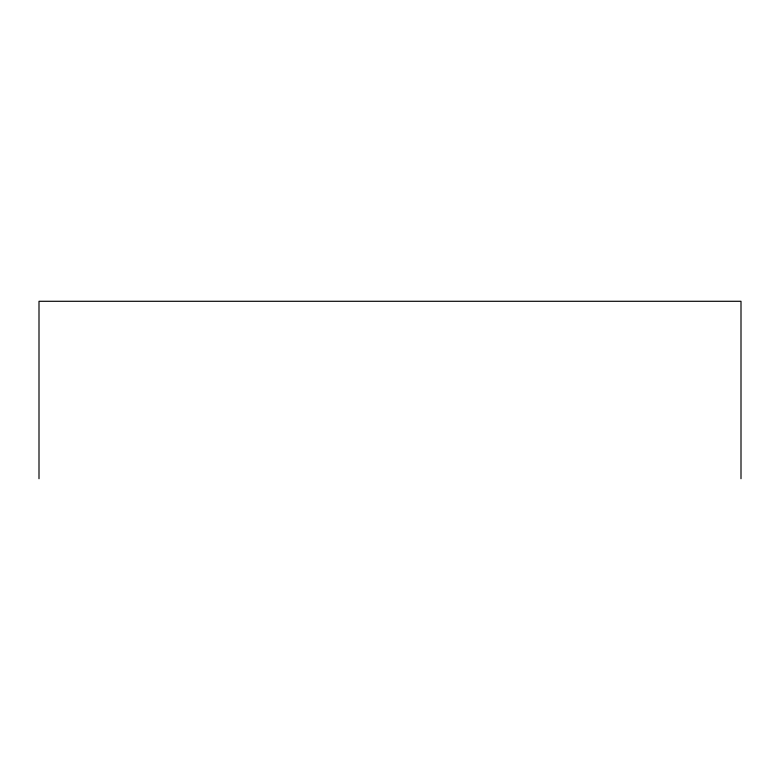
<?xml version="1.0" encoding="UTF-8"?>
<svg xmlns="http://www.w3.org/2000/svg" width="780" height="780" viewBox="0 0 780 780"><rect width="100%" height="100%" fill="white"/><g stroke="black" fill="none" stroke-linecap="round" stroke-linejoin="round"><path stroke-width="1.17" d="M741 478.715L741 301.285L39 301.285L39 478.715"/></g></svg>
